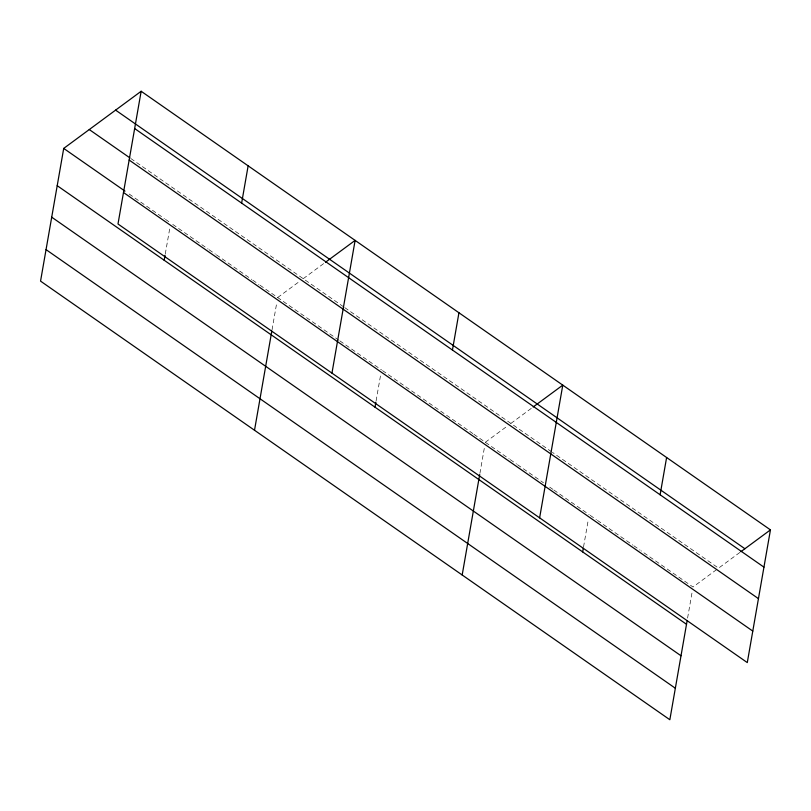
<?xml version="1.0" encoding="UTF-8"?>
<svg xmlns="http://www.w3.org/2000/svg" width="811" height="811" viewBox="0 0 811 811"><rect width="100%" height="100%" fill="white"/><g stroke="black" fill="none" stroke-linecap="round" stroke-linejoin="round"><path stroke-width="0.61" stroke-dasharray="4.05 3.04" d="M165.272 254.025L170.046 226.705M272.04 329.834L276.804 302.503M376.091 400.958L380.856 373.628M479.919 473.33L484.471 447.246M583.535 546.938L588.31 519.618M687.586 618.073L692.361 590.743M277.676 297.536L299.3 281.579M303.233 278.68L324.491 262.987M485.343 442.279L507.95 425.593M510.9 423.423L532.168 407.73M716.6 569.606L693.01 587.012L641.095 550.831M739.835 552.463L718.566 568.156L552.433 452.366M130.814 158.51L343.722 306.903M344.766 307.633L551.389 451.646M129.152 194.022L157.192 213.567M158.226 214.286L164.461 218.635M165.495 219.355L169.651 222.255M172.773 224.424L200.814 243.969M201.848 244.689L208.082 249.038M209.126 249.758L215.351 254.107M216.395 254.826L244.435 274.371M245.48 275.091L251.704 279.44M252.748 280.16L258.973 284.509M260.017 285.229L338.937 340.235M339.971 340.955L381.505 369.907M382.549 370.627L472.884 433.591M473.918 434.311L501.958 453.856M502.992 454.576L509.227 458.925M510.261 459.644L516.495 463.983M517.53 464.713L543.492 482.798M549.716 487.147L552.838 489.317M553.872 490.037L581.903 509.582M582.947 510.301L589.171 514.64M590.215 515.37L596.44 519.709M597.484 520.439L625.514 539.974M626.558 540.694L632.783 545.043M633.827 545.762L640.051 550.101"/><path stroke-width="1.22" d="M141.155 91.268L117.99 223.988L747.286 662.587L770.45 529.877L141.155 91.268L63.714 148.413L40.55 281.123L669.845 719.732L687.16 620.557M164.187 260.24L165.059 255.272M241.627 203.105L248.136 165.839M254.512 430.246L271.817 331.081M331.952 373.111L355.117 240.401L325.505 262.247M375.006 407.173L375.868 402.205M452.447 350.038L458.945 312.762M462.179 574.989L479.706 474.577M539.619 517.854L562.783 385.134L533.172 406.98M582.673 551.916L583.322 548.185M660.113 494.771L666.612 457.505M740.848 551.723L770.45 529.877M115.598 110.124L744.893 548.733M134.646 128.543L763.942 567.142M89.271 129.557L129.77 157.79M129.152 160.041L758.447 598.64M63.714 148.413L124.995 191.122M123.485 192.491L752.78 631.09M57.206 185.678L686.501 624.277M51.711 217.176L681.007 655.775M46.045 249.626L675.34 688.235"/></g></svg>
